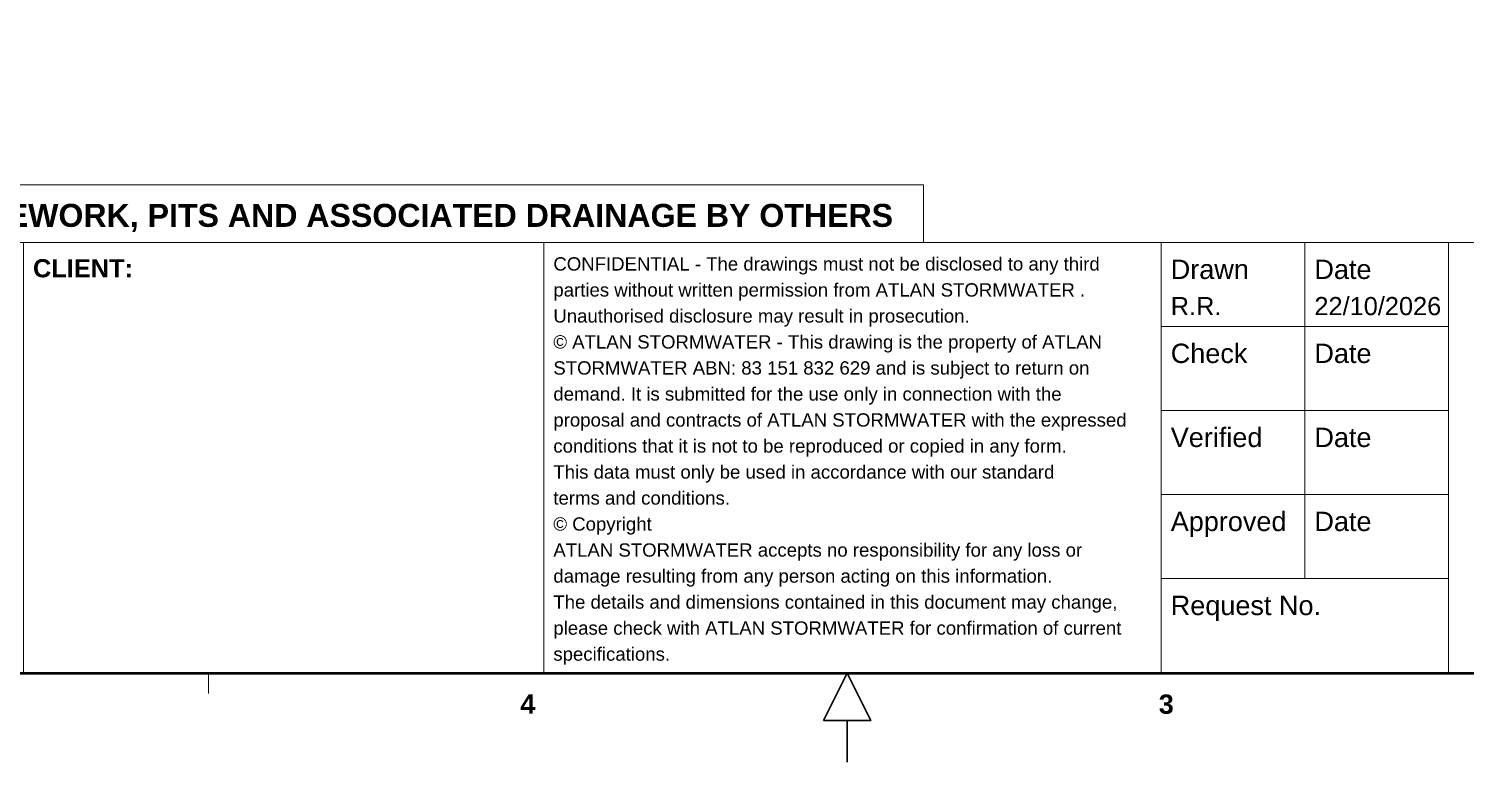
# Model space of a CAD drawing. Header units: millimetres. Extents: x 71 to 41929, y 71 to 131329.
# Drawn here: x 12455 to 27455, y 101771 to 109432 of the extents above; entities that cross this region are included whole.
import ezdxf
from ezdxf.enums import TextEntityAlignment as Align

# ---------------------------------------------------------------- set-up
doc = ezdxf.new("R2010")
doc.units = ezdxf.units.MM
doc.layers.add('FRAME', color=7, linetype='Continuous')
doc.layers.add('TITLE_BLOCK', color=7, linetype='Continuous')
doc.styles.add('ARIAL', font='arial.ttf')
doc.styles.add('ARIAL_BOLD', font='arialbd.ttf')

msp = doc.modelspace()

# ---------------------------------------------------------------- linework, layer by layer
at = {"layer": 'FRAME', "lineweight": 20}
for p, q in [((14333.3, 102700), (14333.3, 102488.3)), ((21000, 102700), (21000, 102488.3))]:
    msp.add_line(p, q, dxfattribs=at)
at = {"layer": 'FRAME', "lineweight": 30}
msp.add_line((21000, 101770.6), (21000, 102417.8), dxfattribs=at)
at = {"layer": 'FRAME', "lineweight": 53}
msp.add_lwpolyline([(1000, 102700), (41000, 102700), (41000, 130400), (1000, 130400)], close=True, dxfattribs=at)
at = {"layer": 'TITLE_BLOCK', "lineweight": 18}
for p, q in [((25780, 106322.5), (25780, 107200)), ((25780, 105445), (25780, 106322.5)), ((25780, 104567.5), (25780, 105445)), ((25780, 103690), (25780, 104567.5))]:
    msp.add_line(p, q, dxfattribs=at)
at = {"layer": 'TITLE_BLOCK', "lineweight": 15}
for p, q in [((24280, 106322.5), (27280, 106322.5)), ((24280, 105445), (27280, 105445)), ((24280, 104567.5), (27280, 104567.5)), ((24280, 103690), (27280, 103690))]:
    msp.add_line(p, q, dxfattribs=at)
at = {"layer": 'TITLE_BLOCK', "lineweight": 18}
for points in [[(1000, 107200), (21800, 107200), (21800, 107800), (1000, 107800)], [(12400, 102700), (17833.3, 102700), (17833.3, 107200), (12400, 107200)], [(24280, 102700), (27280, 102700), (27280, 107200), (24280, 107200)], [(27280, 102700), (32560, 102700), (32560, 107200), (27280, 107200)]]:
    msp.add_lwpolyline(points, close=True, dxfattribs=at)

# ---------------------------------------------------------------- texts
at = {"layer": 'FRAME', "style": 'ARIAL_BOLD'}
for s, p in [('4', (17666.7, 102276.7)), ('3', (24333.3, 102276.7))]:
    msp.add_text(s, height=202.1, dxfattribs=at).set_placement(p, align=Align.CENTER)
at = {"layer": 'TITLE_BLOCK', "style": 'ARIAL_BOLD'}
msp.add_text('ALL INTERCONNECTING PIPEWORK, PITS AND ASSOCIATED DRAINAGE BY OTHERS', height=239.959, dxfattribs=at).set_placement((14535, 107362.2), align=Align.CENTER)
at = {"layer": 'TITLE_BLOCK'}
for s, height, style, p in [('CLIENT:', 189.44, 'ARIAL_BOLD', (12500, 106835.4)), ('CONFIDENTIAL - The drawings must not be disclosed to any third', 138.924, 'ARIAL', (17933.3, 106906)), ('Drawn', 202.07, 'ARIAL', (24380, 106817.8)), ('Date', 202.07, 'ARIAL', (25880, 106817.8)), ('parties without written permission from ATLAN STORMWATER .', 138.924, 'ARIAL', (17933.3, 106634.3)), ('Unauthorised disclosure may result in prosecution.', 138.924, 'ARIAL', (17933.3, 106362.7)), ('R.R.', 189.44, 'ARIAL', (24380, 106440.1)), ('22/10/2026', 189.44, 'ARIAL', (25880, 106440.1)), ('© ATLAN STORMWATER - This drawing is the property of ATLAN', 138.924, 'ARIAL', (17933.3, 106091.1)), ('Check', 202.07, 'ARIAL', (24380, 105940.3)), ('Date', 202.07, 'ARIAL', (25880, 105940.3)), ('STORMWATER ABN: 83 151 832 629 and is subject to return on', 138.924, 'ARIAL', (17933.3, 105819.4)), ('demand. It is submitted for the use only in connection with the', 138.924, 'ARIAL', (17933.3, 105547.8)), ('proposal and contracts of ATLAN STORMWATER with the expressed', 138.924, 'ARIAL', (17933.3, 105276.1)), ('conditions that it is not to be reproduced or copied in any form.', 138.924, 'ARIAL', (17933.3, 105004.5)), ('Verified', 202.07, 'ARIAL', (24380, 105062.8)), ('Date', 202.07, 'ARIAL', (25880, 105062.8)), ('This data must only be used in accordance with our standard', 138.924, 'ARIAL', (17933.3, 104732.9)), ('terms and conditions.', 138.924, 'ARIAL', (17933.3, 104461.2)), ('© Copyright', 138.924, 'ARIAL', (17933.3, 104189.6)), ('Approved', 202.07, 'ARIAL', (24380, 104185.3)), ('Date', 202.07, 'ARIAL', (25880, 104185.3)), ('ATLAN STORMWATER accepts no responsibility for any loss or', 138.924, 'ARIAL', (17933.3, 103917.9)), ('damage resulting from any person acting on this information.', 138.924, 'ARIAL', (17933.3, 103646.3)), ('The details and dimensions contained in this document may change,', 138.924, 'ARIAL', (17933.3, 103374.7)), ('Request No.', 202.071, 'ARIAL', (24380, 103307.8)), ('please check with ATLAN STORMWATER for confirmation of current', 138.924, 'ARIAL', (17933.3, 103103)), ('specifications.', 138.924, 'ARIAL', (17933.3, 102831.4))]:
    msp.add_text(s, height=height, dxfattribs=dict(at, style=style)).set_placement(p)

# ---------------------------------------------------------------- next in the draw order: wipeouts: each hides what was drawn before it
msp.add_wipeout([(20753.1, 102206.1), (21246.9, 102206.1), (21000, 102700)])

# ---------------------------------------------------------------- next in the draw order: linework, layer by layer
at = {"layer": 'FRAME', "lineweight": 30}
msp.add_lwpolyline([(20753.1, 102206.1), (21246.9, 102206.1), (21000, 102700)], close=True, dxfattribs=at)
at = {"layer": 'TITLE_BLOCK', "lineweight": 18}
msp.add_lwpolyline([(17833.3, 102700), (24280, 102700), (24280, 107200), (17833.3, 107200)], close=True, dxfattribs=at)

doc.saveas('drawing.dxf')
